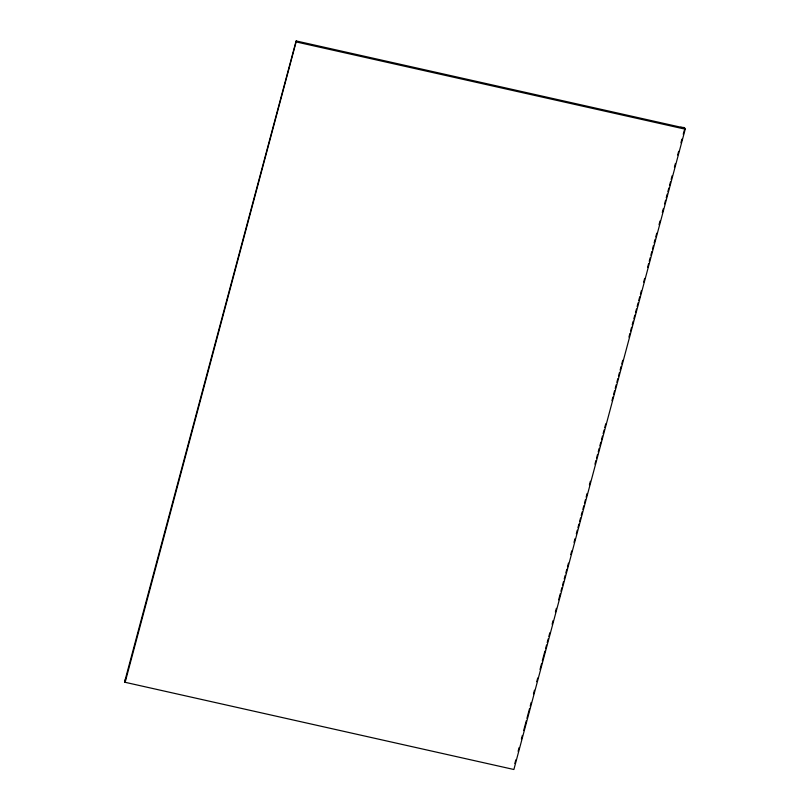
<?xml version="1.0" encoding="UTF-8"?>
<svg xmlns="http://www.w3.org/2000/svg" width="810" height="810" viewBox="0 0 810 810"><rect width="100%" height="100%" fill="white"/><g stroke="black" fill="none" stroke-linecap="round" stroke-linejoin="round"><path stroke-width="1.21" d="M296.47 40.621L125.135 682.303L513.884 769.5L685.23 129.185L684.035 127.504L680.532 127.312M514.836 763.546L515.818 759.881M518.106 751.326L519.088 747.66M521.377 739.105L522.359 735.439M523.665 730.559L526.287 720.779M526.935 718.338L529.558 708.558M530.206 706.117L531.188 702.452M533.476 693.897L534.458 690.231M536.746 681.676L537.729 678.01M540.017 669.455L541.647 663.349M542.305 660.899L544.917 651.129M545.576 648.678L546.558 645.013M547.206 642.573L548.188 638.908M548.846 636.468L549.828 632.792M552.116 624.247L553.098 620.581M555.387 612.026L556.369 608.361M558.657 599.805L560.287 593.689M560.945 591.249L561.927 587.584M562.575 585.144L563.558 581.479M564.216 579.029L565.198 575.363M565.846 572.923L566.828 569.258M567.486 566.808L568.468 563.142M570.756 554.587L571.738 550.921M574.027 542.376L575.009 538.701M576.315 533.82L577.297 530.155M577.945 527.705L578.927 524.04M579.585 521.599L580.567 517.934M581.215 515.484L582.198 511.819M582.856 509.379L583.838 505.713M584.486 503.273L585.468 499.598M586.126 497.158L587.108 493.492M589.396 484.937L590.379 481.272M594.955 464.171L595.937 460.495M596.585 458.055L597.567 454.39M598.226 451.95L599.208 448.284M599.856 445.834L600.838 442.169M601.496 439.729L602.468 436.063M603.126 433.613L604.108 429.948M604.766 427.508L605.738 423.843M611.955 400.626L612.937 396.961M613.595 394.51L614.567 390.845M615.225 388.405L616.207 384.74M616.856 382.29L617.838 378.624M618.496 376.184L619.478 372.519M620.126 370.079L621.108 366.403M621.766 363.963L622.748 360.298M628.955 337.082L629.937 333.416M630.595 330.976L631.577 327.301M632.225 324.861L633.207 321.195M633.865 318.755L634.848 315.09M635.496 312.64L636.478 308.975M637.136 306.534L638.118 302.869M638.766 300.419L639.748 296.754M640.406 294.313L641.388 290.648M643.677 282.093L644.659 278.427M647.595 267.432L648.577 263.766M649.235 261.316L650.217 257.651M650.865 255.211L651.847 251.545M652.506 249.095L653.488 245.43M654.136 242.99L655.118 239.325M655.776 236.885L656.758 233.209M659.046 224.664L660.029 220.998M662.317 212.443L663.289 208.777M664.605 203.887L665.587 200.222M666.235 197.782L667.217 194.106M667.875 191.666L668.857 188.001M669.505 185.561L670.488 181.896M671.146 179.445L672.118 175.78M674.416 167.224L675.388 163.559M677.676 155.004L678.658 151.338M680.947 142.793L681.929 139.128M683.245 134.237L684.217 130.572M125.823 678.345L124.78 681.24L125.135 682.303L124.78 681.24L296.116 40.935L684.875 128.122M296.48 41.998L685.23 129.185"/></g></svg>
